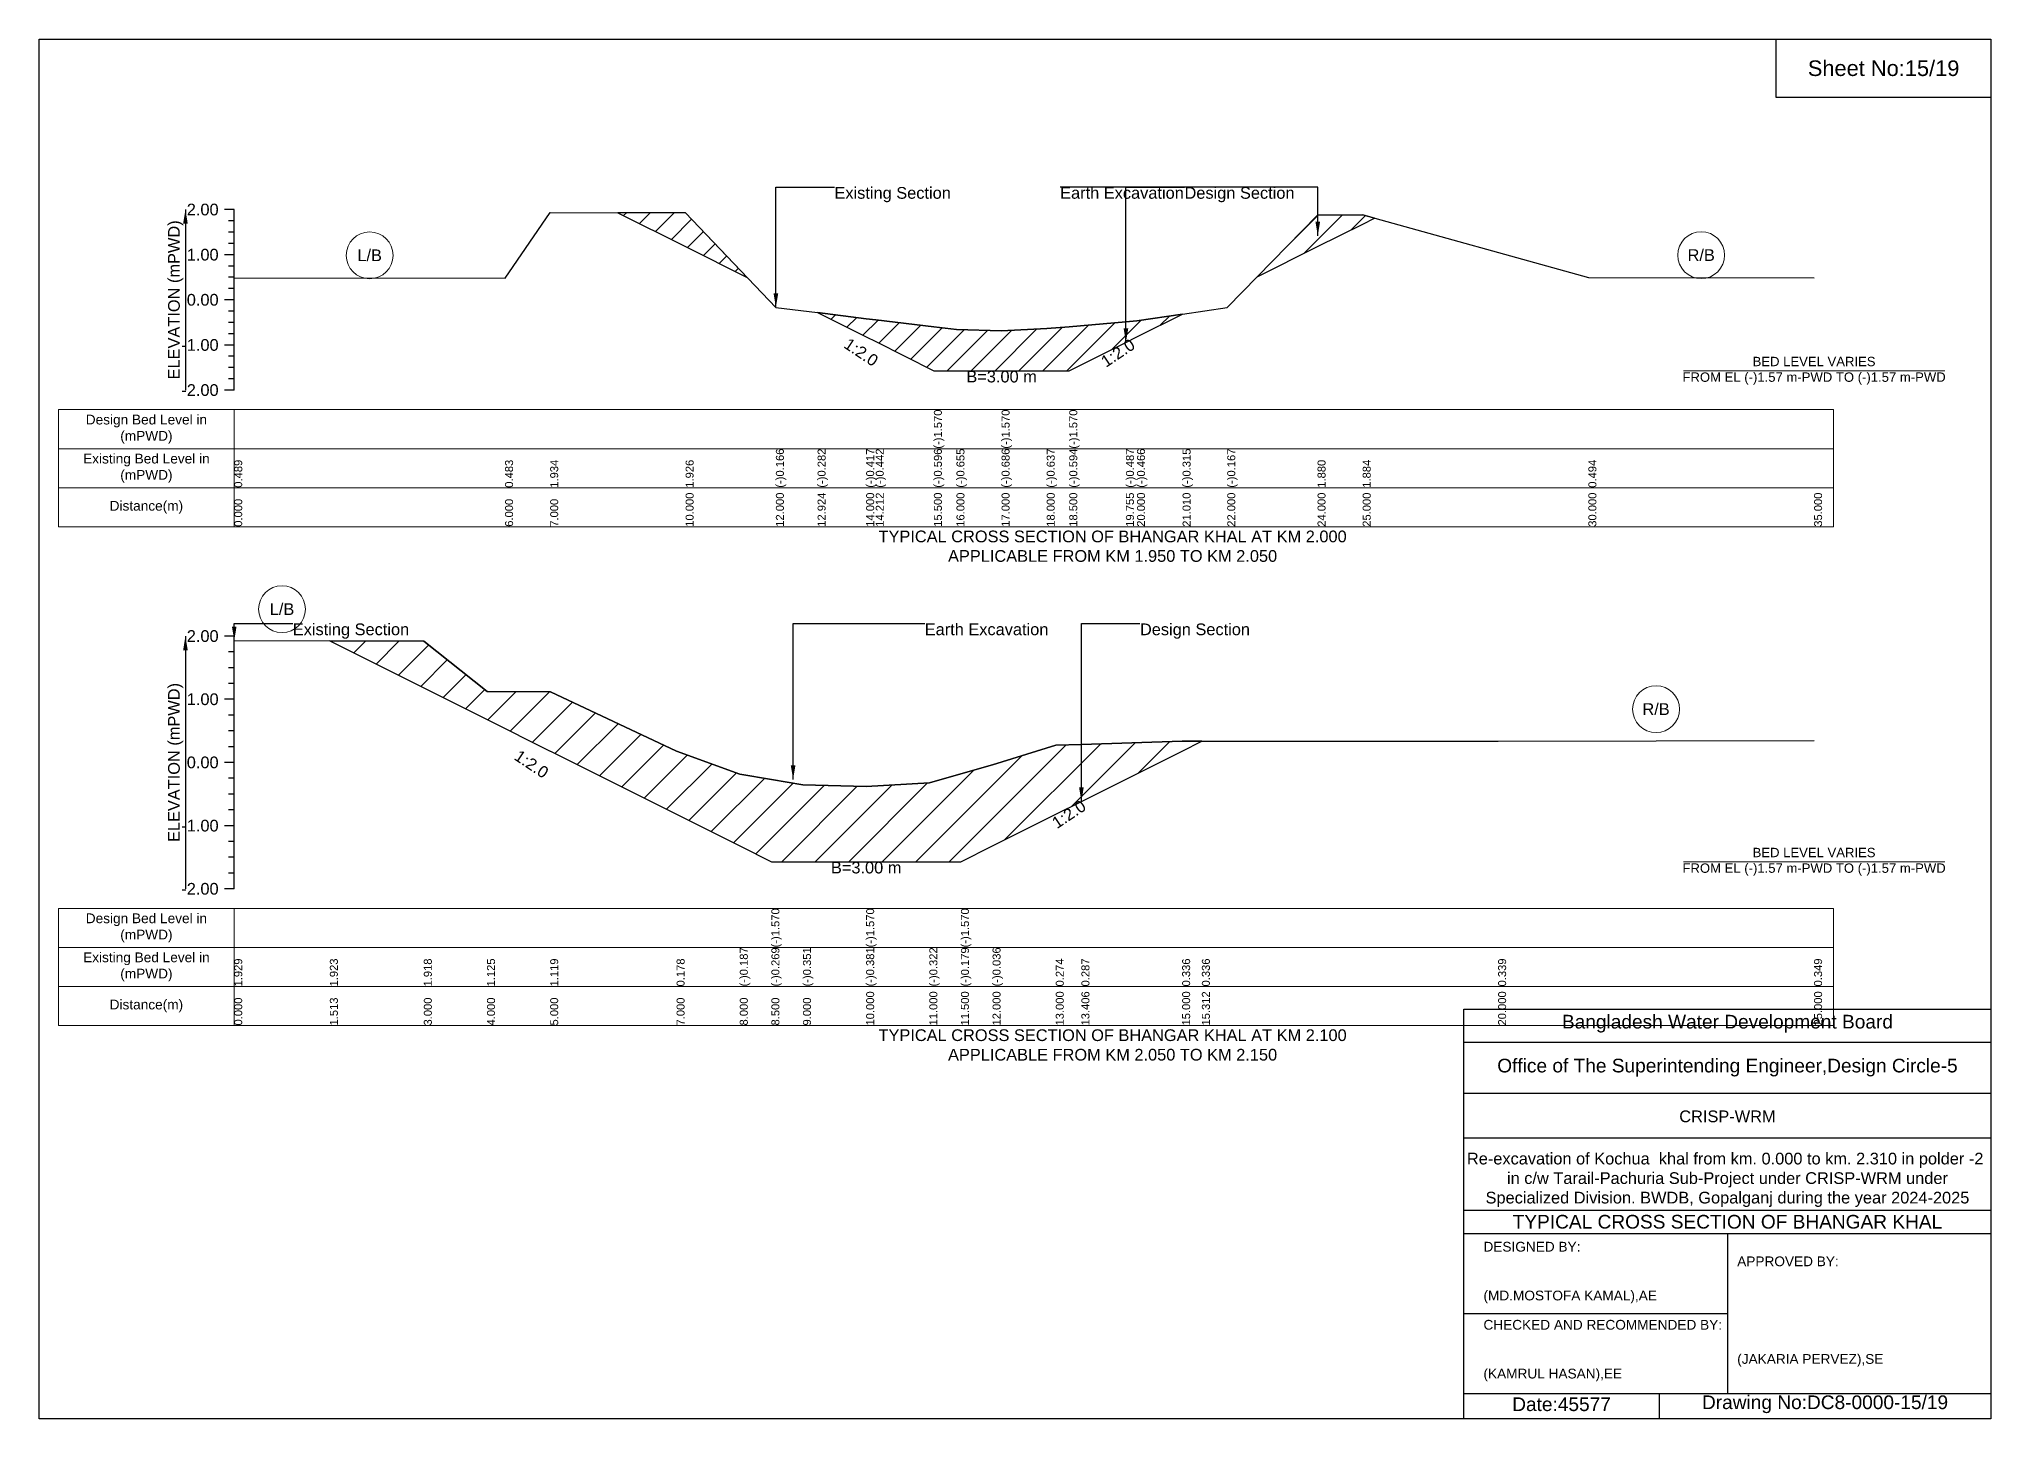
# Model space of a CAD drawing. Header units: inches. Extents: x 91000 to 288000, y -5656 to 0.
# Drawn here: x 240000 to 248000, y -5656 to 0 of the extents above; entities that cross this region are included whole.
import ezdxf

# ---------------------------------------------------------------- set-up
doc = ezdxf.new("R2010")
doc.units = ezdxf.units.IN
doc.header["$LTSCALE"] = 7
doc.header["$MEASUREMENT"] = 0
for name, color, linetype, lineweight in [('Cross section Data Border', 7, 'Continuous', 9), ('Cross Section Labels', 7, 'Continuous', 9), ('Existing_Bed_Level for Xsection', 7, 'Continuous', 25)]:
    doc.layers.add(name, color=color, linetype=linetype, lineweight=lineweight)
doc.styles.get("Standard").update_dxf_attribs({"font": 'arial.ttf'})
doc.dimstyles.get("Standard").update_dxf_attribs({"dimtxt": 0.18, "dimasz": 0.18, "dimexe": 0.18, "dimexo": 0.0625, "dimgap": 0.09, "dimtad": 0, "dimtih": 1, "dimtoh": 1, "dimdec": 4, "dimzin": 0, "dimdsep": 46, "dimtxsty": 'Standard', "dimcen": 0.09, "dimadec": 0, "dimazin": 0, "dimtfac": 1, "dimtdec": 4, "dimtofl": 0, "dimtmove": 0, "dimatfit": 3, "dimfxl": 1, "dimtolj": 1, "dimtzin": 0, "dimarcsym": 0})

msp = doc.modelspace()

# ---------------------------------------------------------------- hatches: boundary and pattern name
at = {"layer": 'Existing_Bed_Level for Xsection'}
h = msp.add_hatch(dxfattribs=at)
h.set_pattern_fill('ANSI31', color=256, scale=555, style=0)
h.paths.add_polyline_path([(242372.5, -712), (242650, -850.8), (242902.8, -977.2), (242650, -712.8)])
h = msp.add_hatch(dxfattribs=at)
h.set_pattern_fill('ANSI31', color=256, scale=555, style=0)
h.paths.add_polyline_path([(244992.6, -974.5), (245240, -850.8), (245425, -758.3), (245473.5, -734), (245425, -720.5), (245240, -721.3)])
h = msp.add_hatch(dxfattribs=at)
h.set_pattern_fill('ANSI31', color=256, scale=555, style=0)
h.paths.add_polyline_path([(243190.9, -1121.3), (243390, -1220.8), (243429.2, -1240.4), (243667.5, -1359.5), (243760, -1359.5), (243945, -1359.5), (244130, -1359.5), (244222.5, -1359.5), (244454.7, -1243.5), (244500, -1220.8), (244686.8, -1127.4), (244500, -1155.3), (244454.7, -1159.2), (244222.5, -1179), (244130, -1186.9), (243945, -1196), (243760, -1190.3), (243667.5, -1179.3), (243429.2, -1150.9), (243390, -1146.2)])
h = msp.add_hatch(dxfattribs=at)
h.set_pattern_fill('ANSI31', color=256, scale=777, style=0)
h.paths.add_polyline_path([(241191.9, -2467.1), (241577, -2659.7), (241836, -2789.2), (242095, -2918.7), (242096.7, -2919.5), (242613, -3177.7), (242872, -3307.2), (243001.5, -3372), (243131, -3372), (243390, -3372), (243649, -3372), (243778.5, -3372), (243908, -3307.2), (244167, -3177.7), (244272.2, -3125.1), (244685, -2918.7), (244765.9, -2878.2), (244685, -2878.3), (244272.2, -2891.1), (244167, -2894.4), (243908, -2974.6), (243778.5, -3011.7), (243649, -3048.7), (243390, -3064), (243131, -3056.2), (243001.5, -3035), (242872, -3013.8), (242613, -2919.2), (242096.7, -2676.3), (242095, -2675.5), (241836, -2673.9), (241577, -2468.6)])

# ---------------------------------------------------------------- linework, layer by layer
for points in [[(240000, 0), (248000, 0), (248000, -5656), (240000, -5656)], [(247120, 0), (248000, 0), (248000, -240), (247120, -240)]]:
    msp.add_lwpolyline(points, close=True)
for points in [[(245840, -5656), (245840, -3976), (248000, -3976)], [(245840, -4112), (248000, -4112)], [(245840, -4320), (248000, -4320)], [(245840, -4504), (248000, -4504)], [(245840, -4800), (248000, -4800)], [(245840, -4896), (248000, -4896)], [(246920, -4896), (246920, -5552)], [(245840, -5224), (246920, -5224)], [(245840, -5552), (248000, -5552)], [(246640, -5552), (246640, -5656)]]:
    msp.add_lwpolyline(points)
at = {"layer": 'Cross section Data Border'}
for points in [[(240080, -1519.1), (247355, -1519.1), (247355, -1999.1), (240080, -1999.1)], [(240080, -3563.3), (247355, -3563.3), (247355, -4043.3), (240080, -4043.3)]]:
    msp.add_lwpolyline(points, close=True, dxfattribs=at)
for points in [[(240800, -1519.1), (240800, -1999.1)], [(240080, -1679.1), (247355, -1679.1)], [(240080, -1839.1), (247355, -1839.1)], [(240800, -3563.3), (240800, -4043.3)], [(240080, -3723.3), (247355, -3723.3)], [(240080, -3883.3), (247355, -3883.3)]]:
    msp.add_lwpolyline(points, dxfattribs=at)
at = {"layer": 'Cross Section Labels'}
for points in [[(246739.2, -1359.5), (247810.8, -1359.5)], [(246739.2, -3372), (247810.8, -3372)]]:
    msp.add_lwpolyline(points, dxfattribs=at)
for centre in [(241355, -886.7), (246812.5, -885.7), (240995.9, -2336.9), (246627.5, -2746.7)]:
    msp.add_circle(centre, 96, dxfattribs=at)
at = {"layer": 'Existing_Bed_Level for Xsection'}
for points in [[(240800, -699.1), (240760, -699.1)], [(240800, -1439.1), (240800, -1254.1), (240800, -1069.1), (240800, -884.1), (240800, -699.1)], [(240800, -978.6), (241910, -979.7), (242095, -711.3), (242650, -712.8), (243020, -1099.8), (243190.9, -1121.3), (243390, -1146.2), (243429.2, -1150.9), (243667.5, -1179.3), (243667.5, -1179.3), (243760, -1190.3), (243945, -1196), (243945, -1196), (244130, -1186.9), (244222.5, -1179), (244222.5, -1179), (244454.7, -1159.2), (244500, -1155.3), (244686.8, -1127.4), (244870, -1100), (245240, -721.3), (245425, -720.5), (246350, -977.7), (247275, -978.6)], [(240800, -745.3), (240776, -745.3)], [(240800, -791.6), (240776, -791.6)], [(240800, -837.8), (240776, -837.8)], [(240800, -884.1), (240760, -884.1)], [(240800, -930.3), (240776, -930.3)], [(240800, -976.6), (240776, -976.6)], [(240800, -1022.8), (240776, -1022.8)], [(240800, -1069.1), (240760, -1069.1)], [(240800, -1115.3), (240776, -1115.3)], [(240800, -1161.6), (240776, -1161.6)], [(240800, -1254.1), (240760, -1254.1)], [(240800, -1207.8), (240776, -1207.8)], [(240800, -1300.3), (240776, -1300.3)], [(240800, -1346.6), (240776, -1346.6)], [(240800, -1439.1), (240760, -1439.1)], [(240800, -1392.8), (240776, -1392.8)], [(240800, -2447.3), (240760, -2447.3)], [(240800, -3483.3), (240800, -3224.3), (240800, -2965.3), (240800, -2706.3), (240800, -2447.3)], [(240800, -2465.7), (241191.9, -2467.1), (241577, -2468.6), (241836, -2673.9), (242095, -2675.5), (242096.7, -2676.3), (242613, -2919.2), (242872, -3013.8), (243001.5, -3035), (243001.5, -3035), (243131, -3056.2), (243390, -3064), (243390, -3064), (243649, -3048.7), (243778.5, -3011.7), (243778.5, -3011.7), (243908, -2974.6), (244167, -2894.4), (244272.2, -2891.1), (244685, -2878.3), (244765.9, -2878.2), (245980, -2877.5), (247275, -2874.9)], [(240800, -2512.1), (240776, -2512.1)], [(240800, -2576.8), (240776, -2576.8)], [(240800, -2706.3), (240760, -2706.3)], [(240800, -2641.6), (240776, -2641.6)], [(240800, -2771.1), (240776, -2771.1)], [(240800, -2835.8), (240776, -2835.8)], [(240800, -2900.6), (240776, -2900.6)], [(240800, -2965.3), (240760, -2965.3)], [(240800, -3030.1), (240776, -3030.1)], [(240800, -3094.8), (240776, -3094.8)], [(240800, -3159.6), (240776, -3159.6)], [(240800, -3224.3), (240760, -3224.3)], [(240800, -3289.1), (240776, -3289.1)], [(240800, -3353.8), (240776, -3353.8)], [(240800, -3418.6), (240776, -3418.6)], [(240800, -3483.3), (240760, -3483.3)]]:
    msp.add_lwpolyline(points, dxfattribs=at)
for points in [[(242372.5, -712), (242650, -850.8), (242902.8, -977.2), (242650, -712.8)], [(244992.6, -974.5), (245240, -850.8), (245425, -758.3), (245473.5, -734), (245425, -720.5), (245240, -721.3)], [(243190.9, -1121.3), (243190.9, -1121.3), (243390, -1220.8), (243429.2, -1240.4), (243667.5, -1359.5), (243667.5, -1359.5), (243760, -1359.5), (243945, -1359.5), (243945, -1359.5), (244130, -1359.5), (244222.5, -1359.5), (244222.5, -1359.5), (244454.7, -1243.5), (244500, -1220.8), (244686.8, -1127.4), (244686.8, -1127.4), (244686.8, -1127.4), (244500, -1155.3), (244454.7, -1159.2), (244222.5, -1179), (244222.5, -1179), (244130, -1186.9), (243945, -1196), (243945, -1196), (243760, -1190.3), (243667.5, -1179.3), (243667.5, -1179.3), (243429.2, -1150.9), (243390, -1146.2), (243190.9, -1121.3)], [(241191.9, -2467.1), (241191.9, -2467.1), (241577, -2659.7), (241836, -2789.2), (242095, -2918.7), (242096.7, -2919.5), (242613, -3177.7), (242872, -3307.2), (243001.5, -3372), (243001.5, -3372), (243131, -3372), (243390, -3372), (243390, -3372), (243649, -3372), (243778.5, -3372), (243778.5, -3372), (243908, -3307.2), (244167, -3177.7), (244272.2, -3125.1), (244685, -2918.7), (244765.9, -2878.2), (244685, -2878.3), (244272.2, -2891.1), (244167, -2894.4), (243908, -2974.6), (243778.5, -3011.7), (243778.5, -3011.7), (243649, -3048.7), (243390, -3064), (243390, -3064), (243131, -3056.2), (243001.5, -3035), (243001.5, -3035), (242872, -3013.8), (242613, -2919.2), (242096.7, -2676.3), (242095, -2675.5), (241836, -2673.9), (241577, -2468.6), (241191.9, -2467.1)]]:
    msp.add_lwpolyline(points, close=True, dxfattribs=at)

# ---------------------------------------------------------------- texts
at = {"attachment_point": 5}
for s, insert, char_height in [('Sheet No:15/19', (247560, -120), 64), ('Bangladesh Water Development Board', (246920, -4036), 56), ('Office of The Superintending Engineer,Design Circle-5', (246920, -4216), 56)]:
    msp.add_mtext(s, dxfattribs=dict(at, insert=insert, char_height=char_height))
for s, insert, char_height, width, attachment_point in [('CRISP-WRM', (246920, -4416), 48, 2240, 5), ('Re-excavation of Kochua  khal from km. 0.000 to km. 2.310 in polder -2  in c/w Tarail-Pachuria Sub-Project under CRISP-WRM under Specialized Division. BWDB, Gopalganj during the year 2024-2025', (246920, -4676), 48, 2160, 5), ('TYPICAL CROSS SECTION OF BHANGAR KHAL', (246920, -4848), 56, 2240, 5), ('DESIGNED BY:^J^J^J(MD.MOSTOFA KAMAL),AE', (245920, -5056), 40, 1120, 4), ('APPROVED BY:^J^J^J^J^J^J(JAKARIA PERVEZ),SE', (246960, -5216), 40, 1120, 4), ('CHECKED AND RECOMMENDED BY:^J^J^J(KAMRUL HASAN),EE', (245920, -5376), 40, 1120, 4), ('Date:45577', (246240, -5596), 56, 1120, 5), ('Drawing No:DC8-0000-15/19', (247320, -5596), 56, 1760, 5)]:
    msp.add_mtext(s, dxfattribs=dict(insert=insert, char_height=char_height, width=width, attachment_point=attachment_point))
at = {"layer": 'Cross section Data Border', "char_height": 40, "width": 640, "attachment_point": 5}
for s, insert in [('Design Bed Level in (mPWD)', (240440, -1599.1)), ('Existing Bed Level in (mPWD)', (240440, -1759.1)), ('Distance(m)', (240440, -1919.1)), ('Design Bed Level in (mPWD)', (240440, -3643.3)), ('Existing Bed Level in (mPWD)', (240440, -3803.3)), ('Distance(m)', (240440, -3963.3))]:
    msp.add_mtext(s, dxfattribs=dict(at, insert=insert))
at = {"layer": 'Cross Section Labels'}
for s, insert, char_height, attachment_point in [('Existing Section', (243260, -606.6), 48, 1), ('Earth Excavation', (244185, -606.6), 48, 1), ('Design Section', (244694.7, -606.6), 48, 1), ('L/B', (241355, -886.7), 48, 5), ('R/B', (246812.5, -885.7), 48, 5), ('B=3.00 m', (243945, -1359.5), 48, 2), ('BED LEVEL VARIES ^JFROM EL (-)1.57 m-PWD TO (-)1.57 m-PWD', (247275, -1359.5), 38.4, 5), ('TYPICAL CROSS SECTION OF BHANGAR KHAL AT KM 2.000^JAPPLICABLE FROM KM 1.950 TO KM 2.050', (244400, -2079.1), 48, 5), ('L/B', (240995.9, -2336.9), 48, 5), ('Existing Section', (241040, -2395.5), 48, 1), ('Earth Excavation', (243630, -2395.5), 48, 1), ('Design Section', (244512.2, -2395.5), 48, 1), ('R/B', (246627.5, -2746.7), 48, 5), ('BED LEVEL VARIES ^JFROM EL (-)1.57 m-PWD TO (-)1.57 m-PWD', (247275, -3372), 38.4, 5), ('B=3.00 m', (243390, -3372), 48, 2), ('TYPICAL CROSS SECTION OF BHANGAR KHAL AT KM 2.100^JAPPLICABLE FROM KM 2.050 TO KM 2.150', (244400, -4123.3), 48, 5)]:
    msp.add_mtext(s, dxfattribs=dict(at, insert=insert, char_height=char_height, attachment_point=attachment_point))
at = {"layer": 'Cross Section Labels', "char_height": 48, "attachment_point": 2}
for insert, rotation in [((243383, -1263.5), 326.30993), ((244408.4, -1266.6), 33.69007), ((242031.9, -2951.9), 326.30993), ((244207.5, -3157.5), 33.69007)]:
    msp.add_mtext('1:2.0', dxfattribs=dict(at, insert=insert, rotation=rotation))
at = {"layer": 'Existing_Bed_Level for Xsection', "char_height": 48, "attachment_point": 6}
for s, insert in [('2.00', (240736, -699.1)), ('1.00', (240736, -884.1)), ('0.00', (240736, -1069.1)), ('-1.00', (240736, -1254.1)), ('-2.00', (240736, -1439.1)), ('2.00', (240736, -2447.3)), ('1.00', (240736, -2706.3)), ('0.00', (240736, -2965.3)), ('-1.00', (240736, -3224.3)), ('-2.00', (240736, -3483.3))]:
    msp.add_mtext(s, dxfattribs=dict(at, insert=insert))
at = {"layer": 'Existing_Bed_Level for Xsection', "rotation": 90}
for s, insert, char_height, attachment_point in [('ELEVATION (mPWD)', (240560, -1069.1), 48, 5), ('(-)1.570', (243667.5, -1679.1), 32.8, 1), ('(-)1.570', (243945, -1679.1), 32.8, 1), ('(-)1.570', (244222.5, -1679.1), 32.8, 1), ('0.489', (240800, -1839.1), 32.8, 1), ('0.483', (241910, -1839.1), 32.8, 1), ('1.934', (242095, -1839.1), 32.8, 1), ('1.926', (242650, -1839.1), 32.8, 1), ('(-)0.166', (243020, -1839.1), 32.8, 1), ('(-)0.282', (243190.9, -1839.1), 32.8, 1), ('(-)0.417', (243390, -1839.1), 32.8, 1), ('(-)0.442', (243429.2, -1839.1), 32.8, 1), ('(-)0.596', (243667.5, -1839.1), 32.8, 1), ('(-)0.655', (243760, -1839.1), 32.8, 1), ('(-)0.686', (243945, -1839.1), 32.8, 1), ('(-)0.637', (244130, -1839.1), 32.8, 1), ('(-)0.594', (244222.5, -1839.1), 32.8, 1), ('(-)0.487', (244454.7, -1839.1), 32.8, 1), ('(-)0.466', (244500, -1839.1), 32.8, 1), ('(-)0.315', (244686.8, -1839.1), 32.8, 1), ('(-)0.167', (244870, -1839.1), 32.8, 1), ('1.880', (245240, -1839.1), 32.8, 1), ('1.884', (245425, -1839.1), 32.8, 1), ('0.494', (246350, -1839.1), 32.8, 1), ('0.000', (240800, -1999.1), 32.8, 1), ('6.000', (241910, -1999.1), 32.8, 1), ('7.000', (242095, -1999.1), 32.8, 1), ('10.000', (242650, -1999.1), 32.8, 1), ('12.000', (243020, -1999.1), 32.8, 1), ('12.924', (243190.9, -1999.1), 32.8, 1), ('14.000', (243390, -1999.1), 32.8, 1), ('14.212', (243429.2, -1999.1), 32.8, 1), ('15.500', (243667.5, -1999.1), 32.8, 1), ('16.000', (243760, -1999.1), 32.8, 1), ('17.000', (243945, -1999.1), 32.8, 1), ('18.000', (244130, -1999.1), 32.8, 1), ('18.500', (244222.5, -1999.1), 32.8, 1), ('19.755', (244454.7, -1999.1), 32.8, 1), ('20.000', (244500, -1999.1), 32.8, 1), ('21.010', (244686.8, -1999.1), 32.8, 1), ('22.000', (244870, -1999.1), 32.8, 1), ('24.000', (245240, -1999.1), 32.8, 1), ('25.000', (245425, -1999.1), 32.8, 1), ('30.000', (246350, -1999.1), 32.8, 1), ('35.000', (247275, -1999.1), 32.8, 1), ('ELEVATION (mPWD)', (240560, -2965.3), 48, 5), ('(-)1.570', (243001.5, -3723.3), 32.8, 1), ('(-)1.570', (243390, -3723.3), 32.8, 1), ('(-)1.570', (243778.5, -3723.3), 32.8, 1), ('(-)0.187', (242872, -3883.3), 32.8, 1), ('(-)0.269', (243001.5, -3883.3), 32.8, 1), ('(-)0.351', (243131, -3883.3), 32.8, 1), ('(-)0.381', (243390, -3883.3), 32.8, 1), ('(-)0.322', (243649, -3883.3), 32.8, 1), ('(-)0.179', (243778.5, -3883.3), 32.8, 1), ('(-)0.036', (243908, -3883.3), 32.8, 1), ('1.929', (240800, -3883.3), 32.8, 1), ('1.923', (241191.9, -3883.3), 32.8, 1), ('1.918', (241577, -3883.3), 32.8, 1), ('1.125', (241836, -3883.3), 32.8, 1), ('1.119', (242095, -3883.3), 32.8, 1), ('0.178', (242613, -3883.3), 32.8, 1), ('0.274', (244167, -3883.3), 32.8, 1), ('0.287', (244272.2, -3883.3), 32.8, 1), ('0.336', (244685, -3883.3), 32.8, 1), ('0.336', (244765.9, -3883.3), 32.8, 1), ('0.339', (245980, -3883.3), 32.8, 1), ('0.349', (247275, -3883.3), 32.8, 1), ('10.000', (243390, -4043.3), 32.8, 1), ('11.000', (243649, -4043.3), 32.8, 1), ('11.500', (243778.5, -4043.3), 32.8, 1), ('12.000', (243908, -4043.3), 32.8, 1), ('13.000', (244167, -4043.3), 32.8, 1), ('13.406', (244272.2, -4043.3), 32.8, 1), ('15.000', (244685, -4043.3), 32.8, 1), ('15.312', (244765.9, -4043.3), 32.8, 1), ('20.000', (245980, -4043.3), 32.8, 1), ('25.000', (247275, -4043.3), 32.8, 1), ('0.000', (240800, -4043.3), 32.8, 1), ('1.513', (241191.9, -4043.3), 32.8, 1), ('3.000', (241577, -4043.3), 32.8, 1), ('4.000', (241836, -4043.3), 32.8, 1), ('5.000', (242095, -4043.3), 32.8, 1), ('7.000', (242613, -4043.3), 32.8, 1), ('8.000', (242872, -4043.3), 32.8, 1), ('8.500', (243001.5, -4043.3), 32.8, 1), ('9.000', (243131, -4043.3), 32.8, 1)]:
    msp.add_mtext(s, dxfattribs=dict(at, insert=insert, char_height=char_height, attachment_point=attachment_point))

# ---------------------------------------------------------------- leaders
at = {"layer": 'Cross Section Labels', "annotation_type": 0, "has_hookline": 1}
for points, hookline_direction, text_width in [([(243020, -1099.8), (243020, -606.6), (243259.9, -606.6)], 0, 467.2), ([(245241, -806.6), (245241, -606.6), (244185.1, -606.6)], 1, 497), ([(244454.7, -1243.5), (244454.7, -606.6), (244694.6, -606.6)], 0, 441.2), ([(240800, -2465.7), (240800, -2395.5), (241039.9, -2395.5)], 0, 467.2), ([(243090.6, -3034.8), (243090.6, -2395.5), (243629.9, -2395.5)], 0, 497), ([(244272.2, -3125.1), (244272.2, -2395.5), (244512.1, -2395.5)], 0, 441.2)]:
    msp.add_leader(points, dimstyle='Standard', override={"dimasz": 57.6}, dxfattribs=dict(at, hookline_direction=hookline_direction, text_width=text_width))
at = {"layer": 'Existing_Bed_Level for Xsection'}
for points in [[(240600, -699.1), (240600, -1439.1)], [(240600, -2447.3), (240600, -3483.3)]]:
    msp.add_leader(points, dimstyle='Standard', override={"dimasz": 57.6}, dxfattribs=at)

doc.saveas('drawing.dxf')
